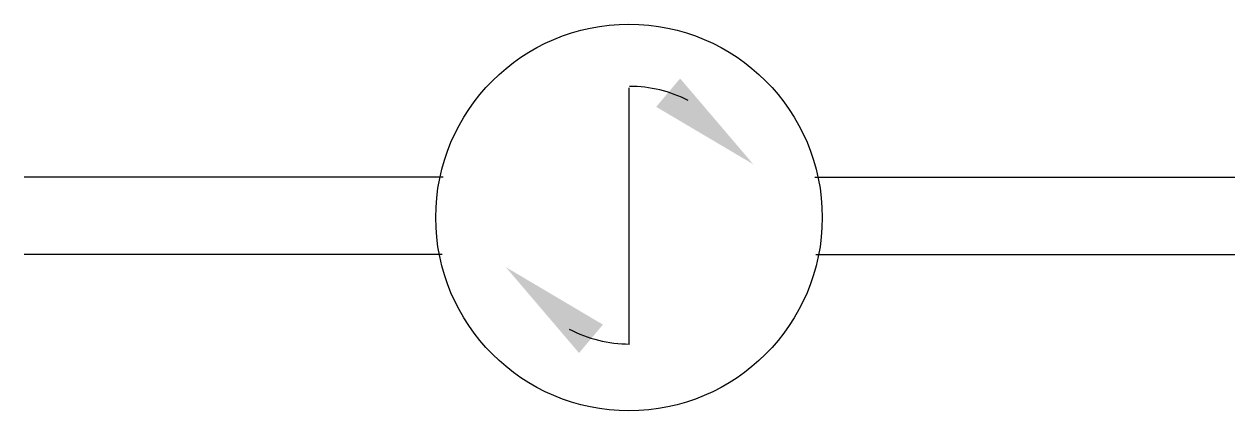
# Model space of a CAD drawing. Extents: x 532 to 555.5, y 479.6 to 487.1.
import ezdxf

# ---------------------------------------------------------------- set-up
doc = ezdxf.new("R2010")
doc.units = 0
doc.header["$LTSCALE"] = 5
doc.header["$MEASUREMENT"] = 0
doc.layers.add('11', color=1, linetype='CONTINUOUS')
doc.layers.add('12', color=2, linetype='CONTINUOUS')

msp = doc.modelspace()

# ---------------------------------------------------------------- linework, layer by layer
at = {"layer": '11'}
for p, q in [((543.716, 485.885), (543.716, 480.919)), ((540.111, 484.152), (531.98, 484.152)), ((547.321, 484.152), (555.472, 484.152)), ((540.093, 482.652), (531.98, 482.652)), ((547.339, 482.652), (555.472, 482.652))]:
    msp.add_line(p, q, dxfattribs=at)
msp.add_circle((543.716, 483.37), 3.75, dxfattribs=at)
for start, end in [(62.867, 90), (242.0624, 270)]:
    msp.add_arc((543.727, 483.415), 2.5, start, end, dxfattribs=at)
at = {"layer": '12'}
for points in [[(544.708, 486.068), (544.244, 485.517), (546.129, 484.402)], [(542.747, 480.741), (543.211, 481.292), (541.326, 482.407)]]:
    msp.add_solid(points, dxfattribs=at)

doc.saveas('drawing.dxf')
